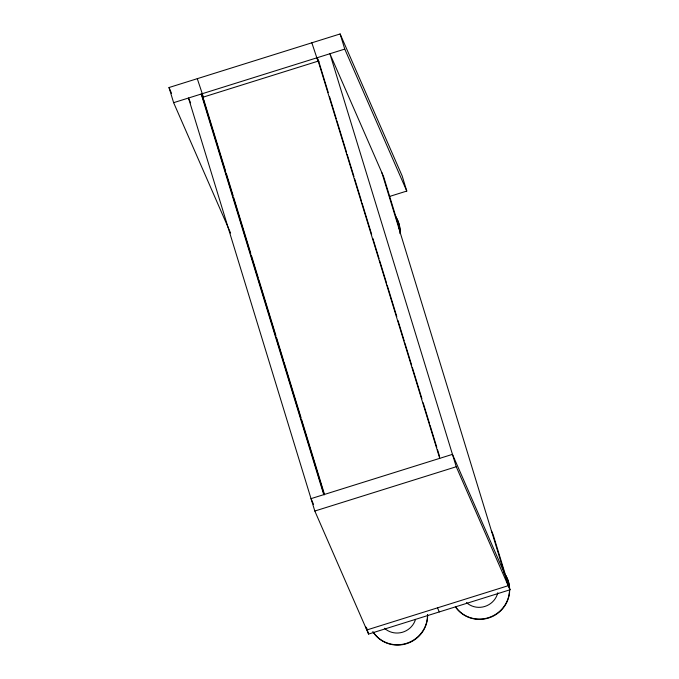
<?xml version="1.0" encoding="UTF-8"?>
<svg xmlns="http://www.w3.org/2000/svg" width="679" height="679" viewBox="0 0 679 679"><rect width="100%" height="100%" fill="white"/><g stroke="black" fill="none" stroke-linecap="round" stroke-linejoin="round"><path stroke-width="1.02" d="M230.588 233.05L173.629 102.673L169.003 87.532L340.128 33.95L402.155 175.912L406.78 191.062L389.61 196.435M173.629 102.673L344.762 49.092L406.78 191.062M314.818 511.032L456.246 466.745L509.997 589.788L368.57 634.067L314.818 511.032L188.482 98.022L190.595 102.86M398.726 227.771L400.508 231.845L383.66 176.778L329.909 53.743L456.246 466.745M318.875 61.594L317.178 57.732L439.729 458.342M318.162 61.814L311.839 42.802M491.375 530.639L493.158 534.712L509.997 589.788M504.429 573.314L452.46 454.361L311.024 498.641L313.562 504.446M437.505 607.849L439.288 611.923M203.607 97.683L197.283 78.679M204.167 100.815L201.213 94.041L323.756 494.651M169.003 87.532L171.532 93.329M340.128 33.95L344.762 49.092M381.878 172.704L508.215 585.705L366.787 629.985L365.871 626.98M328.229 92.429L318.604 60.991L202.639 97.301L324.248 494.872M329.468 96.486L336.292 118.8M336.911 120.828L346.528 152.274M347.147 154.303L353.98 176.616M354.599 178.645L361.423 200.95M362.043 202.979L371.659 234.425M372.898 238.482L379.103 258.767M379.722 260.795L386.555 283.109M387.174 285.138L396.791 316.575M398.03 320.632L404.234 340.917M404.854 342.946L411.678 365.26M412.297 367.288L421.922 398.726M423.161 402.783L429.366 423.068M429.985 425.096L436.809 447.41M437.429 449.439L439.602 456.534M366.736 628.058L368.57 634.067M204.226 101.256L225.64 171.235M226.26 173.264L233.084 195.577M233.703 197.606L250.763 253.386M251.391 255.414L258.215 277.728M258.835 279.756L275.895 335.536M276.514 337.565L283.338 359.878M283.966 361.907L301.026 417.687M301.646 419.715L324.29 493.76M427.617 614.733A29.647 28.781 -23.6 0 1 407.001 643.548A29.647 28.781 -23.6 0 1 373.492 632.624M427.481 614.419A29.647 28.781 -23.6 0 1 406.407 643.378A29.647 28.781 -23.6 0 1 372.839 631.529M415.523 619.367A18.97 18.418 -23.6 0 1 384.424 628.245M504.09 572.932A29.647 28.781 -23.6 0 1 509.513 588.735M509.522 589.678A29.647 28.781 -23.6 0 1 488.43 617.695A29.647 28.781 -23.6 0 1 455.38 606.627M505.286 574.799A29.647 28.781 -23.6 0 1 496.01 614.52A29.647 28.781 -23.6 0 1 455.524 606.941M497.8 592.75A18.97 18.418 -23.6 0 1 466.456 602.562M395.662 216.542A29.647 28.781 -23.6 0 1 400.016 230.801M400.033 231.734A29.647 28.781 -23.6 0 1 399.956 233.627M395.798 216.864A29.647 28.781 -23.6 0 1 400.16 231.115"/></g></svg>
